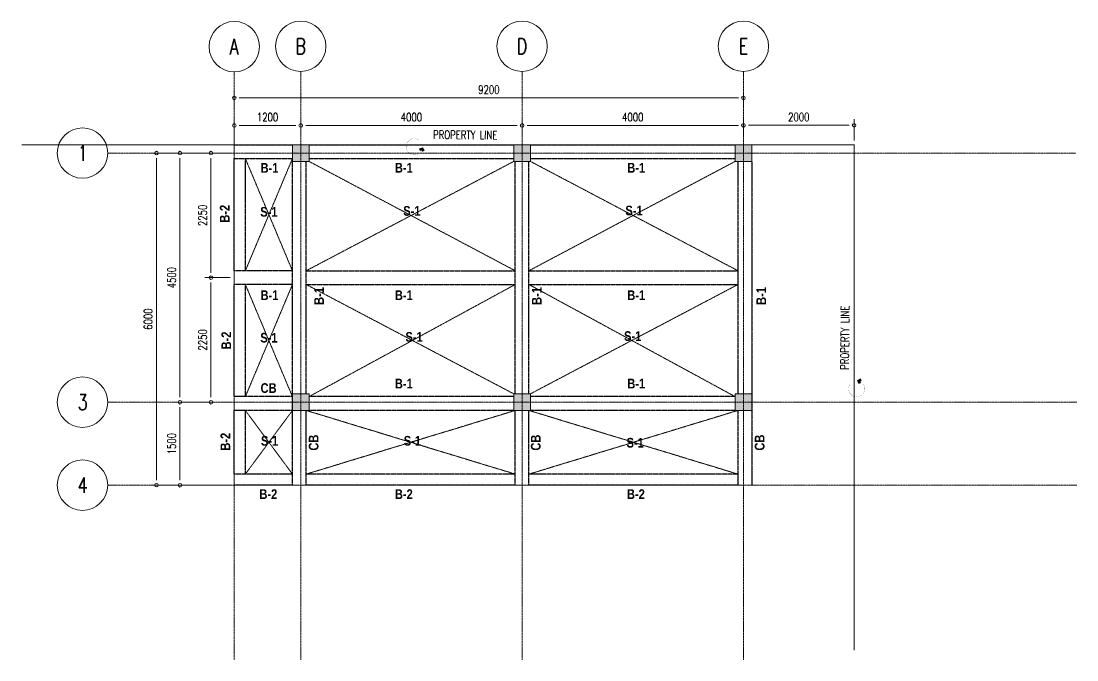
# Model space of a CAD drawing. Header units: millimetres. Extents: x 1634676 to 2610633, y -385676 to -37463.
# Drawn here: x 2070098 to 2089177, y -79976 to -68435 of the extents above; entities that cross this region are included whole.
import ezdxf
from ezdxf.enums import TextEntityAlignment as Align

# ---------------------------------------------------------------- set-up
doc = ezdxf.new("R2010")
doc.units = ezdxf.units.MM
doc.header["$MEASUREMENT"] = 0
for name, pattern in [('HIDDEN', [0.375, 0.25, -0.125]), ('PHANTOM', [2.5, 1.25, -0.25, 0.25, -0.25, 0.25, -0.25]), ('PHANTOM2', [1.25, 0.625, -0.125, 0.125, -0.125, 0.125, -0.125]), ('PHANTOMX2', [5, 2.5, -0.5, 0.5, -0.5, 0.5, -0.5])]:
    doc.linetypes.add(name, pattern=pattern)
doc.layers.get('0').update_dxf_attribs({"lineweight": 15})
doc.layers.get('Defpoints').update_dxf_attribs({"color": 250})
for name, color, linetype, lineweight in [('.15', 7, 'Continuous', 15), ('.2', 2, 'Continuous', 20), ('ST-ANNOT_A', 74, 'Continuous', 20), ('ST-ANNOT_ALeadLines', 250, 'Continuous', 13), ('ST-DIM_E', 250, 'Continuous', 13), ('ST-GIRDER_E', 3, 'HIDDEN', 30), ('ST-GRID_E', 250, 'PHANTOM', 15), ('ST-HATCH_E', 250, 'Continuous', 9), ('ST_HATCH_E', 250, 'Continuous', 5)]:
    doc.layers.add(name, color=color, linetype=linetype, lineweight=lineweight)
doc.layers.add('Layer5', color=5, linetype='Continuous')
doc.styles.add('ST_TEXT', font='romans.shx', dxfattribs={"width": 0.75})
doc.styles.get("Standard").update_dxf_attribs({"font": 'GOTHIC.TTF'})
doc.dimstyles.new('ST_D75', dxfattribs={"dimscale": 75, "dimtxt": 2, "dimasz": 1.2, "dimexe": 1.5, "dimexo": 1, "dimgap": 1, "dimtad": 1, "dimdec": 0, "dimzin": 1, "dimdsep": 46, "dimtxsty": 'ST_TEXT', "dimblk": 'OpenIndicator', "dimcen": 1, "dimclrd": 256, "dimclre": 256, "dimclrt": 7, "dimadec": 0, "dimazin": 0, "dimtfac": 1, "dimtdec": 0, "dimtix": 1, "dimtmove": 2, "dimatfit": 3, "dimldrblk": 'OPEN90', "dimfxl": 0.075, "dimlwd": -1, "dimlwe": -1, "dimarcsym": 0})

# ---------------------------------------------------------------- blocks, each defined once
blk = doc.blocks.new('1234242342')
blk.add_wipeout([(2018872, -78226), (2018872, -77926), (2018572, -77926), (2018572, -78226)]).dxf.layer = 'ST-HATCH_E'
at = {"layer": 'ST-HATCH_E'}
blk.add_hatch(color=256, dxfattribs=at).paths.add_polyline_path([(2018572, -77926), (2018872, -77926), (2018872, -78226), (2018572, -78226)])
at = {"layer": '.15', "color": 6}
blk.add_lwpolyline([(2018572, -78226), (2018572, -77926), (2018872, -77926), (2018872, -78226)], close=True, dxfattribs=at)
blk = doc.blocks.new('7897897897897')
at = {"layer": '.2', "color": 1, "linetype": 'Continuous'}
for p in [(21627.5, -4628), (25627.5, -4628), (29627.5, -4628), (21627.5, -9128), (25627.5, -9128), (29627.5, -9128)]:
    blk.add_blockref('1234242342', p, dxfattribs=at)
blk = doc.blocks.new('OpenIndicator')
at = {"layer": 'ST-DIM_E'}
h = blk.add_hatch(color=255, dxfattribs=at)
h.paths.add_polyline_path([(0.35, 0), (0.36, 0, 0.414214), (0, 0.36), (0, 0.35, -0.414214)])
h.paths.add_polyline_path([(0, 0.35), (0, 0.36, 0.414214), (-0.36, 0), (-0.35, 0, -0.414214)])
h.paths.add_polyline_path([(0, -0.35), (0, -0.36, 0.414214), (0.36, 0), (0.35, 0, -0.414214)])
h.paths.add_polyline_path([(-0.35, 0), (-0.36, 0, 0.414214), (0, -0.36), (0, -0.35, -0.414214)])
at = {"layer": 'ST-DIM_E', "color": 255}
blk.add_line((0, 0.63), (0, -0.63), dxfattribs=at)
at = {"layer": 'ST-DIM_E', "color": 255, "const_width": 0.01}
blk.add_lwpolyline([(-0.63, 0), (0.63, 0)], dxfattribs=at)
at = {"layer": 'ST-DIM_E', "color": 255}
for radius in [0.365, 0.35]:
    blk.add_circle((0, 0), radius, dxfattribs=at)
blk = doc.blocks.new('*D1719')
at = {"layer": 'Defpoints', "color": 0, "linetype": 'Continuous', "ltscale": 3, "transparency": 16777216}
for p in [(2079151, -67274), (2075151, -67524), (2079151, -67524)]:
    blk.add_point(p, dxfattribs=at)
at = {"layer": 'ST-DIM_E', "ltscale": 3, "transparency": 16777216}
for p, q in [((2075151, -67448), (2075151, -67161)), ((2075241, -67274), (2079061, -67274)), ((2079151, -67448), (2079151, -67161))]:
    blk.add_line(p, q, dxfattribs=at)
at = {"layer": 'ST-DIM_E', "linetype": 'Continuous', "ltscale": 3, "transparency": 16777216, "xscale": 90, "yscale": 90, "zscale": 90, "rotation": 180}
blk.add_blockref('OpenIndicator', (2075151, -67274), dxfattribs=at)
at = {"layer": 'ST-DIM_E', "linetype": 'Continuous', "ltscale": 3, "transparency": 16777216, "xscale": 90, "yscale": 90, "zscale": 90}
blk.add_blockref('OpenIndicator', (2079151, -67274), dxfattribs=at)
at = {"layer": 'ST-DIM_E', "color": 7, "linetype": 'Continuous', "ltscale": 3, "transparency": 16777216, "insert": (2077151, -67124), "char_height": 150, "attachment_point": 5, "style": 'ST_TEXT'}
blk.add_mtext('4000', dxfattribs=at)
blk = doc.blocks.new('_Open90')
at = {"color": 0, "linetype": 'ByBlock', "lineweight": -2}
for p, q in [((0, 0), (-1, 0)), ((-0.5, 0.5), (0, 0)), ((0, 0), (-0.5, -0.5))]:
    blk.add_line(p, q, dxfattribs=at)
blk = doc.blocks.new('*D1720')
at = {"layer": 'Defpoints', "color": 0, "linetype": 'Continuous', "ltscale": 3, "transparency": 16777216}
for p in [(2083151, -67274), (2079151, -67524), (2083151, -67524)]:
    blk.add_point(p, dxfattribs=at)
at = {"layer": 'ST-DIM_E', "ltscale": 3, "transparency": 16777216}
for p, q in [((2079151, -67448), (2079151, -67161)), ((2079241, -67274), (2083061, -67274)), ((2083151, -67448), (2083151, -67161))]:
    blk.add_line(p, q, dxfattribs=at)
at = {"layer": 'ST-DIM_E', "linetype": 'Continuous', "ltscale": 3, "transparency": 16777216, "xscale": 90, "yscale": 90, "zscale": 90, "rotation": 180}
blk.add_blockref('OpenIndicator', (2079151, -67274), dxfattribs=at)
at = {"layer": 'ST-DIM_E', "linetype": 'Continuous', "ltscale": 3, "transparency": 16777216, "xscale": 90, "yscale": 90, "zscale": 90}
blk.add_blockref('OpenIndicator', (2083151, -67274), dxfattribs=at)
at = {"layer": 'ST-DIM_E', "color": 7, "linetype": 'Continuous', "ltscale": 3, "transparency": 16777216, "insert": (2081151, -67124), "char_height": 150, "attachment_point": 5, "style": 'ST_TEXT'}
blk.add_mtext('4000', dxfattribs=at)
blk = doc.blocks.new('*D1721')
at = {"layer": 'Defpoints', "color": 0, "linetype": 'Continuous', "ltscale": 3, "transparency": 16777216}
for p in [(2073219, -67774), (2072969, -72274), (2073219, -72274)]:
    blk.add_point(p, dxfattribs=at)
at = {"layer": 'ST-DIM_E', "ltscale": 3, "transparency": 16777216}
for p, q in [((2073144, -67774), (2072856, -67774)), ((2072969, -67864), (2072969, -72184)), ((2073144, -72274), (2072856, -72274))]:
    blk.add_line(p, q, dxfattribs=at)
at = {"layer": 'ST-DIM_E', "linetype": 'Continuous', "ltscale": 3, "transparency": 16777216, "xscale": 90, "yscale": 90, "zscale": 90}
for p, rotation in [((2072969, -67774), 90), ((2072969, -72274), 270)]:
    blk.add_blockref('OpenIndicator', p, dxfattribs=dict(at, rotation=rotation))
at = {"layer": 'ST-DIM_E', "color": 7, "linetype": 'Continuous', "ltscale": 3, "transparency": 16777216, "insert": (2072819, -70024), "char_height": 150, "attachment_point": 5, "rotation": 90, "style": 'ST_TEXT'}
blk.add_mtext('4500', dxfattribs=at)
blk = doc.blocks.new('*D1722')
at = {"layer": 'Defpoints', "color": 0, "linetype": 'Continuous', "ltscale": 3, "transparency": 16777216}
for p in [(2083151, -66778), (2073951, -67024), (2083151, -67024)]:
    blk.add_point(p, dxfattribs=at)
at = {"layer": 'ST-DIM_E', "ltscale": 3, "transparency": 16777216}
for p, q in [((2073951, -66948), (2073951, -66665)), ((2083151, -66948), (2083151, -66665)), ((2074041, -66778), (2083061, -66778))]:
    blk.add_line(p, q, dxfattribs=at)
at = {"layer": 'ST-DIM_E', "linetype": 'Continuous', "ltscale": 3, "transparency": 16777216, "xscale": 90, "yscale": 90, "zscale": 90, "rotation": 180}
blk.add_blockref('OpenIndicator', (2073951, -66778), dxfattribs=at)
at = {"layer": 'ST-DIM_E', "linetype": 'Continuous', "ltscale": 3, "transparency": 16777216, "xscale": 90, "yscale": 90, "zscale": 90}
blk.add_blockref('OpenIndicator', (2083151, -66778), dxfattribs=at)
at = {"layer": 'ST-DIM_E', "color": 7, "linetype": 'Continuous', "ltscale": 3, "transparency": 16777216, "insert": (2078551, -66628), "char_height": 150, "attachment_point": 5, "style": 'ST_TEXT'}
blk.add_mtext('9200', dxfattribs=at)
blk = doc.blocks.new('*U1645')
at = {"layer": 'ST-ANNOT_A', "color": 70, "linetype": 'Continuous', "ltscale": 10}
blk.add_circle((0, 1300), 1300, dxfattribs=at)
at = {"layer": 'ST-GRID_E', "ltscale": 5}
blk.add_line((0, 0), (0, -30374), dxfattribs=at)
at = {"layer": 'ST-ANNOT_A', "color": 7, "style": 'ST_TEXT', "width": 0.75}
blk.add_attdef('A', text='', height=800, dxfattribs=at).set_placement((0, 1300), align=Align.MIDDLE_CENTER)
blk = doc.blocks.new('*U1631')
at = {"layer": 'ST-ANNOT_A', "color": 70, "linetype": 'Continuous', "ltscale": 10}
blk.add_circle((-4087, 0), 1300, dxfattribs=at)
at = {"layer": 'ST-GRID_E', "ltscale": 5}
blk.add_line((47203, 0), (-2787, 0), dxfattribs=at)
at = {"layer": 'ST-ANNOT_A', "color": 7, "style": 'ST_TEXT', "width": 0.75}
blk.add_attdef('A', text='', height=800, dxfattribs=at).set_placement((-4074, 0), align=Align.MIDDLE_CENTER)
blk = doc.blocks.new('*U1632')
at = {"layer": 'ST-ANNOT_A', "color": 70, "linetype": 'Continuous', "ltscale": 10}
blk.add_circle((-4087, 0), 1300, dxfattribs=at)
at = {"layer": 'ST-GRID_E', "ltscale": 5}
blk.add_line((47253, 0), (-2787, 0), dxfattribs=at)
at = {"layer": 'ST-ANNOT_A', "color": 7, "style": 'ST_TEXT', "width": 0.75}
blk.add_attdef('A', text='', height=800, dxfattribs=at).set_placement((-4074, 0), align=Align.MIDDLE_CENTER)
blk = doc.blocks.new('Area Point Arrow')
at = {"layer": 'ST-ANNOT_ALeadLines', "ltscale": 2}
blk.add_hatch(color=2, dxfattribs=at).paths.add_polyline_path([(0, 1), (75, -119), (170, -60), (45, 142), (-173, 49), (-129, -54)])
at = {"layer": 'ST-ANNOT_ALeadLines', "color": 2, "ltscale": 2, "const_width": 10}
blk.add_lwpolyline([(-238, 704, 2.805748), (0, 1, -0.127272)], format="xyb", dxfattribs=at)
at = {"layer": 'ST-ANNOT_ALeadLines', "color": 2}
blk.add_lwpolyline([(0, 1), (75, -119), (170, -60), (45, 142), (-173, 49), (-129, -54), (0, 1)], dxfattribs=at)
blk = doc.blocks.new('*D1714')
at = {"layer": 'Defpoints', "color": 0, "linetype": 'Continuous', "ltscale": 3, "transparency": 16777216}
for p in [(2073670, -72274), (2072969, -73774), (2073951, -73774)]:
    blk.add_point(p, dxfattribs=at)
at = {"layer": 'ST-DIM_E', "ltscale": 3, "transparency": 16777216}
for p, q in [((2073595, -72274), (2072856, -72274)), ((2072969, -72364), (2072969, -73684)), ((2073876, -73774), (2072856, -73774))]:
    blk.add_line(p, q, dxfattribs=at)
at = {"layer": 'ST-DIM_E', "linetype": 'Continuous', "ltscale": 3, "transparency": 16777216, "xscale": 90, "yscale": 90, "zscale": 90}
for p, rotation in [((2072969, -72274), 90), ((2072969, -73774), 270)]:
    blk.add_blockref('OpenIndicator', p, dxfattribs=dict(at, rotation=rotation))
at = {"layer": 'ST-DIM_E', "color": 7, "linetype": 'Continuous', "ltscale": 3, "transparency": 16777216, "insert": (2072819, -73024), "char_height": 150, "attachment_point": 5, "rotation": 90, "style": 'ST_TEXT'}
blk.add_mtext('1500', dxfattribs=at)
blk = doc.blocks.new('*D1715')
at = {"layer": 'Defpoints', "color": 0, "linetype": 'Continuous', "ltscale": 3, "transparency": 16777216}
for p in [(2075151, -67274), (2075151, -67429), (2073951, -67774)]:
    blk.add_point(p, dxfattribs=at)
at = {"layer": 'ST-DIM_E', "ltscale": 3, "transparency": 16777216}
for p, q in [((2073951, -67698), (2073951, -67161)), ((2074041, -67274), (2075061, -67274)), ((2075151, -67354), (2075151, -67161))]:
    blk.add_line(p, q, dxfattribs=at)
at = {"layer": 'ST-DIM_E', "linetype": 'Continuous', "ltscale": 3, "transparency": 16777216, "xscale": 90, "yscale": 90, "zscale": 90, "rotation": 180}
blk.add_blockref('OpenIndicator', (2073951, -67274), dxfattribs=at)
at = {"layer": 'ST-DIM_E', "linetype": 'Continuous', "ltscale": 3, "transparency": 16777216, "xscale": 90, "yscale": 90, "zscale": 90}
blk.add_blockref('OpenIndicator', (2075151, -67274), dxfattribs=at)
at = {"layer": 'ST-DIM_E', "color": 7, "linetype": 'Continuous', "ltscale": 3, "transparency": 16777216, "insert": (2074551, -67124), "char_height": 150, "attachment_point": 5, "style": 'ST_TEXT'}
blk.add_mtext('1200', dxfattribs=at)
blk = doc.blocks.new('*U1644')
at = {"layer": 'ST-ANNOT_A', "color": 70, "linetype": 'Continuous', "ltscale": 10}
blk.add_circle((0, 1300), 1300, dxfattribs=at)
at = {"layer": 'ST-GRID_E', "ltscale": 5}
blk.add_line((0, 0), (0, -30355), dxfattribs=at)
at = {"layer": 'ST-ANNOT_A', "color": 7, "style": 'ST_TEXT', "width": 0.75}
blk.add_attdef('A', text='', height=800, dxfattribs=at).set_placement((0, 1300), align=Align.MIDDLE_CENTER)
blk = doc.blocks.new('*D1716')
at = {"layer": 'Defpoints', "color": 0, "linetype": 'Continuous', "ltscale": 3, "transparency": 16777216}
for p in [(2072543.5, -67773.5), (2073370, -67773.5), (2073370, -73773.5)]:
    blk.add_point(p, dxfattribs=at)
at = {"layer": 'ST-DIM_E', "ltscale": 3, "transparency": 16777216}
for p, q in [((2073295, -67773.5), (2072431, -67773.5)), ((2072543.5, -73683.5), (2072543.5, -67863.5)), ((2073295, -73773.5), (2072431, -73773.5))]:
    blk.add_line(p, q, dxfattribs=at)
at = {"layer": 'ST-DIM_E', "linetype": 'Continuous', "ltscale": 3, "transparency": 16777216, "xscale": 90, "yscale": 90, "zscale": 90}
for p, rotation in [((2072543.5, -67773.5), 90), ((2072543.5, -73773.5), 270)]:
    blk.add_blockref('OpenIndicator', p, dxfattribs=dict(at, rotation=rotation))
at = {"layer": 'ST-DIM_E', "color": 7, "linetype": 'Continuous', "ltscale": 3, "transparency": 16777216, "insert": (2072393.5, -70773.5), "char_height": 150, "attachment_point": 5, "rotation": 90, "style": 'ST_TEXT'}
blk.add_mtext('6000', dxfattribs=at)
blk = doc.blocks.new('*D1717')
at = {"layer": 'Defpoints', "color": 0, "linetype": 'Continuous', "ltscale": 3, "transparency": 16777216}
for p in [(2073529, -70024), (2073951, -70024), (2073676, -72274)]:
    blk.add_point(p, dxfattribs=at)
at = {"layer": 'ST-DIM_E', "ltscale": 3, "transparency": 16777216}
for p, q in [((2073876, -70024), (2073417, -70024)), ((2073529, -72184), (2073529, -70114)), ((2073601, -72274), (2073417, -72274))]:
    blk.add_line(p, q, dxfattribs=at)
at = {"layer": 'ST-DIM_E', "linetype": 'Continuous', "ltscale": 3, "transparency": 16777216, "xscale": 90, "yscale": 90, "zscale": 90}
for p, rotation in [((2073529, -70024), 90), ((2073529, -72274), 270)]:
    blk.add_blockref('OpenIndicator', p, dxfattribs=dict(at, rotation=rotation))
at = {"layer": 'ST-DIM_E', "color": 7, "linetype": 'Continuous', "ltscale": 3, "transparency": 16777216, "insert": (2073379, -71149), "char_height": 150, "attachment_point": 5, "rotation": 90, "style": 'ST_TEXT'}
blk.add_mtext('2250', dxfattribs=at)
blk = doc.blocks.new('*D1718')
at = {"layer": 'Defpoints', "color": 0, "linetype": 'Continuous', "ltscale": 3, "transparency": 16777216}
for p in [(2073951, -67774), (2073529, -70024), (2073825, -70024)]:
    blk.add_point(p, dxfattribs=at)
at = {"layer": 'ST-DIM_E', "ltscale": 3, "transparency": 16777216}
for p, q in [((2073876, -67774), (2073417, -67774)), ((2073529, -67864), (2073529, -69934)), ((2073750, -70024), (2073417, -70024))]:
    blk.add_line(p, q, dxfattribs=at)
at = {"layer": 'ST-DIM_E', "linetype": 'Continuous', "ltscale": 3, "transparency": 16777216, "xscale": 90, "yscale": 90, "zscale": 90}
for p, rotation in [((2073529, -67774), 90), ((2073529, -70024), 270)]:
    blk.add_blockref('OpenIndicator', p, dxfattribs=dict(at, rotation=rotation))
at = {"layer": 'ST-DIM_E', "color": 7, "linetype": 'Continuous', "ltscale": 3, "transparency": 16777216, "insert": (2073379, -68899), "char_height": 150, "attachment_point": 5, "rotation": 90, "style": 'ST_TEXT'}
blk.add_mtext('2250', dxfattribs=at)
blk = doc.blocks.new('*D1723')
at = {"layer": 'Defpoints', "color": 0, "linetype": 'Continuous', "ltscale": 3, "transparency": 16777216}
for p in [(2083151, -70317), (2083151, -70494), (2085151, -70669)]:
    blk.add_point(p, dxfattribs=at)
at = {"layer": 'ST-DIM_E', "ltscale": 3, "transparency": 16777216}
for p, q in [((2083151, -70419), (2083151, -70205)), ((2085151, -70594), (2085151, -70205)), ((2085061, -70317), (2083241, -70317))]:
    blk.add_line(p, q, dxfattribs=at)
at = {"layer": 'ST-DIM_E', "linetype": 'Continuous', "ltscale": 3, "transparency": 16777216, "xscale": 90, "yscale": 90, "zscale": 90, "rotation": 180}
blk.add_blockref('OpenIndicator', (2083151, -70317), dxfattribs=at)
at = {"layer": 'ST-DIM_E', "linetype": 'Continuous', "ltscale": 3, "transparency": 16777216, "xscale": 90, "yscale": 90, "zscale": 90}
blk.add_blockref('OpenIndicator', (2085151, -70317), dxfattribs=at)
at = {"layer": 'ST-DIM_E', "color": 7, "linetype": 'Continuous', "ltscale": 3, "transparency": 16777216, "insert": (2084151, -70167), "char_height": 150, "attachment_point": 5, "style": 'ST_TEXT'}
blk.add_mtext('2000', dxfattribs=at)
blk = doc.blocks.new('FFHGHFHFH')
at = {"color": 6, "linetype": 'PHANTOM2', "ltscale": 10, "const_width": 20}
blk.add_lwpolyline([(2070108, -67623.5), (2085150.7, -67623.5), (2085150.7, -76757.5)], dxfattribs=at)
at = {"layer": '.2', "ltscale": 1000, "xscale": 0.35, "yscale": 0.35, "zscale": 0.35}
for name, p, values in [('*U1631', (2072637.8, -67773.5), {'A': '1'}), ('*U1632', (2072637.8, -72273.5), {'A': '3'}), ('*U1632', (2072637.8, -73773.5), {'A': '4'})]:
    blk.add_blockref(name, p, dxfattribs=at).add_auto_attribs(values)
at = {"layer": 'ST-ANNOT_ALeadLines', "xscale": 0.25, "yscale": 0.25, "zscale": 0.25}
blk.add_blockref('Area Point Arrow', (2077340.7, -67711.2), dxfattribs=at)
at = {"layer": 'ST-ANNOT_ALeadLines', "xscale": 0.2500000000000003, "yscale": 0.2500000000000003, "zscale": 0.2500000000000003, "rotation": 90}
blk.add_blockref('Area Point Arrow', (2085250.4, -71892.4), dxfattribs=at)
at = {"layer": 'ST-GRID_E', "xscale": 0.35, "yscale": 0.35, "zscale": 0.35}
for name, p, values in [('*U1644', (2073950.7, -66305.6), {'A': 'A'}), ('*U1645', (2075150.7, -66299.1), {'A': 'B'}), ('*U1645', (2079150.7, -66299.1), {'A': 'D'}), ('*U1645', (2083150.7, -66299.1), {'A': 'E'})]:
    blk.add_blockref(name, p, dxfattribs=at).add_auto_attribs(values)
at = {"layer": 'ST-ANNOT_A', "char_height": 150, "width": 1779.225, "attachment_point": 4, "style": 'ST_TEXT'}
for insert, rotation in [((2077542.4, -67440), 359.48889), ((2084979.1, -71690.7), 89.48889)]:
    blk.add_mtext('{\\C6;PROPERTY LINE}', dxfattribs=dict(at, insert=insert, rotation=rotation))
at = {"layer": 'ST-DIM_E', "color": 1, "linetype": 'Continuous', "ltscale": 3}
for base, p1, p2, picture, middle in [((2083150.7, -66777.6), (2073950.7, -67023.5), (2083150.7, -67023.5), '*D1722', (2078550.7, -66627.6)), ((2075150.7, -67273.5), (2073950.7, -67773.5), (2075150.7, -67429), '*D1715', (2074550.7, -67123.5)), ((2079150.7, -67273.5), (2075150.7, -67523.5), (2079150.7, -67523.5), '*D1719', (2077150.7, -67123.5)), ((2083150.7, -67273.5), (2079150.7, -67523.5), (2083150.7, -67523.5), '*D1720', (2081150.7, -67123.5))]:
    dim = blk.add_linear_dim(base=base, p1=p1, p2=p2, dimstyle='ST_D75', dxfattribs=at)
    dim.commit()
    dim.dimension.update_dxf_attribs({"geometry": picture, "text_midpoint": middle})
for base, p1, p2, picture, middle in [((2072543.5, -67773.5), (2073370, -73773.5), (2073370, -67773.5), '*D1716', (2072393.5, -70773.5)), ((2072968.7, -72273.5), (2073218.7, -67773.5), (2073218.7, -72273.5), '*D1721', (2072818.7, -70023.5)), ((2073529, -70023.5), (2073950.7, -67773.5), (2073824.5, -70023.5), '*D1718', (2073379, -68898.5)), ((2073529, -70023.5), (2073675.5, -72273.5), (2073950.7, -70023.5), '*D1717', (2073379, -71148.5)), ((2072968.7, -73773.5), (2073669.5, -72273.5), (2073950.7, -73773.5), '*D1714', (2072818.7, -73023.5))]:
    dim = blk.add_linear_dim(base=base, p1=p1, p2=p2, angle=90, dimstyle='ST_D75', dxfattribs=at)
    dim.commit()
    dim.dimension.update_dxf_attribs({"geometry": picture, "text_midpoint": middle})

msp = doc.modelspace()

# ---------------------------------------------------------------- linework, layer by layer
at = {"layer": 'ST-GIRDER_E', "ltscale": 7}
for p, q in [((2073950.652, -70669), (2083000.652, -70669)), ((2073950.652, -70919), (2083000.652, -70919)), ((2073950.652, -72944), (2073950.652, -70919)), ((2074150.652, -72944), (2074150.652, -70919)), ((2075000.652, -76819), (2075000.652, -70969)), ((2075250.652, -76819), (2075250.652, -70969)), ((2079025.652, -76819), (2079025.652, -70969)), ((2079275.652, -76819), (2079275.652, -70969)), ((2083050.652, -70969), (2083050.652, -76819)), ((2083300.652, -70969), (2083300.652, -76819)), ((2073950.652, -75219), (2073950.652, -73194)), ((2074150.652, -75219), (2074150.652, -73194)), ((2083000.652, -75219), (2073950.652, -75219)), ((2083000.652, -75469), (2073950.652, -75469)), ((2073950.652, -76619), (2073950.652, -75469)), ((2074150.652, -76619), (2074150.652, -75469)), ((2075000.652, -76619), (2073950.652, -76619)), ((2079025.652, -76619), (2075250.652, -76619)), ((2083050.652, -76619), (2079275.652, -76619)), ((2075000.652, -76819), (2073950.652, -76819)), ((2079025.652, -76819), (2075250.652, -76819)), ((2083050.652, -76819), (2079275.652, -76819))]:
    msp.add_line(p, q, dxfattribs=at)
at = {"layer": 'ST_HATCH_E', "linetype": 'PHANTOMX2'}
msp.add_lwpolyline([(2073950.652, -76819), (2083300.652, -76819), (2083300.652, -70669), (2073950.652, -70669)], close=True, dxfattribs=at)

# ---------------------------------------------------------------- texts
at = {"layer": 'Layer5', "linetype": 'Continuous', "char_height": 175, "attachment_point": 1}
for s, insert in [('{\\fTw Cen MT Condensed|b1|i0|c0|p34;B-1}', (2074425.013, -70998.353)), ('{\\fTw Cen MT Condensed|b1|i0|c0|p34;S-1}', (2074420.075, -71792.611)), ('{\\fTw Cen MT Condensed|b1|i0|c0|p34;B-1}', (2074425.013, -73298.853)), ('{\\fTw Cen MT Condensed|b1|i0|c0|p34;S-1}', (2074420.075, -74067.611)), ('{\\fTw Cen MT Condensed|b1|i0|c0|p34;CB}', (2074425.013, -74976.853)), ('{\\fTw Cen MT Condensed|b1|i0|c0|p34;S-1}', (2074431.799, -75929.76)), ('{\\fTw Cen MT Condensed|b1|i0|c0|p34;S-1}', (2077013.299, -75929.76)), ('{\\fTw Cen MT Condensed|b1|i0|c0|p34;S-1}', (2081038.368, -75964.47)), ('{\\fTw Cen MT Condensed|b1|i0|c0|p34;B-2}', (2074404.013, -76893.353)), ('{\\fTw Cen MT Condensed|b1|i0|c0|p34;B-2}', (2076852.513, -76893.353)), ('{\\fTw Cen MT Condensed|b1|i0|c0|p34;B-2}', (2081045.513, -76893.353))]:
    msp.add_mtext_dynamic_manual_height_columns(s, width=124.78374, gutter_width=1333.333, heights=[0], dxfattribs=dict(at, insert=insert))
at = {"layer": 'Layer5', "linetype": 'Continuous', "char_height": 175, "attachment_point": 1, "rotation": 90}
for s, insert in [('{\\fTw Cen MT Condensed|b1|i0|c0|p34;B-2}', (2073689.853, -72075.987)), ('{\\fTw Cen MT Condensed|b1|i0|c0|p34;B-2}', (2073718.353, -74366.987)), ('{\\fTw Cen MT Condensed|b1|i0|c0|p34;B-2}', (2073701.353, -76194.487)), ('{\\fTw Cen MT Condensed|b1|i0|c0|p34;CB}', (2075295.853, -76194.487)), ('{\\fTw Cen MT Condensed|b1|i0|c0|p34;CB}', (2079310.353, -76194.487)), ('{\\fTw Cen MT Condensed|b1|i0|c0|p34;CB}', (2083355.853, -76194.487))]:
    msp.add_mtext_dynamic_manual_height_columns(s, width=124.78374, gutter_width=1333.333, heights=[0], dxfattribs=dict(at, insert=insert))

# ---------------------------------------------------------------- next in the draw order: block references
at = {"layer": '.2', "color": 1, "linetype": 'Continuous'}
msp.add_blockref('7897897897897', (34801.249, 11885.062), dxfattribs=at)

# ---------------------------------------------------------------- next in the draw order: linework, layer by layer
at = {"layer": 'ST-GIRDER_E', "ltscale": 7}
for p, q in [((2075000.652, -72944), (2073950.652, -72944)), ((2075250.652, -72944), (2079025.652, -72944)), ((2079275.652, -72944), (2083050.652, -72944)), ((2075000.652, -73194), (2073950.652, -73194)), ((2075250.652, -73194), (2079025.652, -73194)), ((2079275.652, -73194), (2083050.652, -73194))]:
    msp.add_line(p, q, dxfattribs=at)
at = {"layer": 'ST_HATCH_E', "linetype": 'PHANTOMX2'}
for p, q in [((2074150.652, -70919), (2075000.652, -72944)), ((2074150.652, -72944), (2075000.652, -70919)), ((2075250.652, -72944), (2079000.652, -70969)), ((2075300.652, -70969), (2079025.652, -72944)), ((2079275.652, -72944), (2083000.652, -70969)), ((2079300.652, -70969), (2083050.652, -72944)), ((2074150.652, -73194), (2075000.652, -75219)), ((2074150.652, -75219), (2075000.652, -73194)), ((2075250.652, -73194), (2079000.652, -75169)), ((2079025.652, -73194), (2075300.652, -75219)), ((2079275.652, -73194), (2083000.652, -75219)), ((2079300.652, -75169), (2083050.652, -73194)), ((2074150.652, -75469), (2075000.652, -76619)), ((2075000.652, -75469), (2074150.652, -76619)), ((2075250.652, -75469), (2079025.652, -76619)), ((2079025.652, -75469), (2075250.652, -76619))]:
    msp.add_line(p, q, dxfattribs=at)
for points in [[(2079275.652, -75469), (2083050.652, -76619)], [(2083050.652, -75469), (2079275.652, -76619)]]:
    msp.add_lwpolyline(points, dxfattribs=at)

# ---------------------------------------------------------------- next in the draw order: block references
at = {"layer": '.2', "color": 1, "linetype": 'Continuous'}
msp.add_blockref('FFHGHFHFH', (0, -3045.5), dxfattribs=at)

# ---------------------------------------------------------------- next in the draw order: texts
at = {"layer": 'Layer5', "linetype": 'Continuous', "char_height": 175, "attachment_point": 1}
for s, insert in [('{\\fTw Cen MT Condensed|b1|i0|c0|p34;B-1}', (2076852.513, -70996.853)), ('{\\fTw Cen MT Condensed|b1|i0|c0|p34;B-1}', (2081052.513, -70996.853)), ('{\\fTw Cen MT Condensed|b1|i0|c0|p34;S-1}', (2077003.181, -71776.062)), ('{\\fTw Cen MT Condensed|b1|i0|c0|p34;S-1}', (2081018.368, -71768.97)), ('{\\fTw Cen MT Condensed|b1|i0|c0|p34;B-1}', (2076852.513, -73298.853)), ('{\\fTw Cen MT Condensed|b1|i0|c0|p34;B-1}', (2081052.513, -73298.853)), ('{\\fTw Cen MT Condensed|b1|i0|c0|p34;S-1}', (2077043.273, -74051.804)), ('{\\fTw Cen MT Condensed|b1|i0|c0|p34;S-1}', (2080993.368, -74037.97)), ('{\\fTw Cen MT Condensed|b1|i0|c0|p34;B-1}', (2076852.513, -74895.853)), ('{\\fTw Cen MT Condensed|b1|i0|c0|p34;B-1}', (2081052.513, -74895.853))]:
    msp.add_mtext_dynamic_manual_height_columns(s, width=124.78374, gutter_width=1333.333, heights=[0], dxfattribs=dict(at, insert=insert))
at = {"layer": 'Layer5', "linetype": 'Continuous', "char_height": 175, "attachment_point": 1, "rotation": 90}
for insert in [(2075394.706, -73562.487), (2079328.706, -73562.487), (2083384.706, -73562.487)]:
    msp.add_mtext_dynamic_manual_height_columns('{\\fTw Cen MT Condensed|b1|i0|c0|p34;B-1}', width=124.78374, gutter_width=1333.333, heights=[0], dxfattribs=dict(at, insert=insert))

# ---------------------------------------------------------------- next in the draw order: dimensions: what is measured, and where the dimension line sits
at = {"layer": 'ST-DIM_E', "color": 1, "linetype": 'Continuous', "ltscale": 3}
dim = msp.add_linear_dim(base=(2083150.652, -70317.443), p1=(2085150.652, -70669), p2=(2083150.652, -70494), dimstyle='ST_D75', dxfattribs=at)
dim.commit()
dim.dimension.update_dxf_attribs({"geometry": '*D1723', "text_midpoint": (2084150.652, -70167.443)})

doc.saveas('drawing.dxf')
